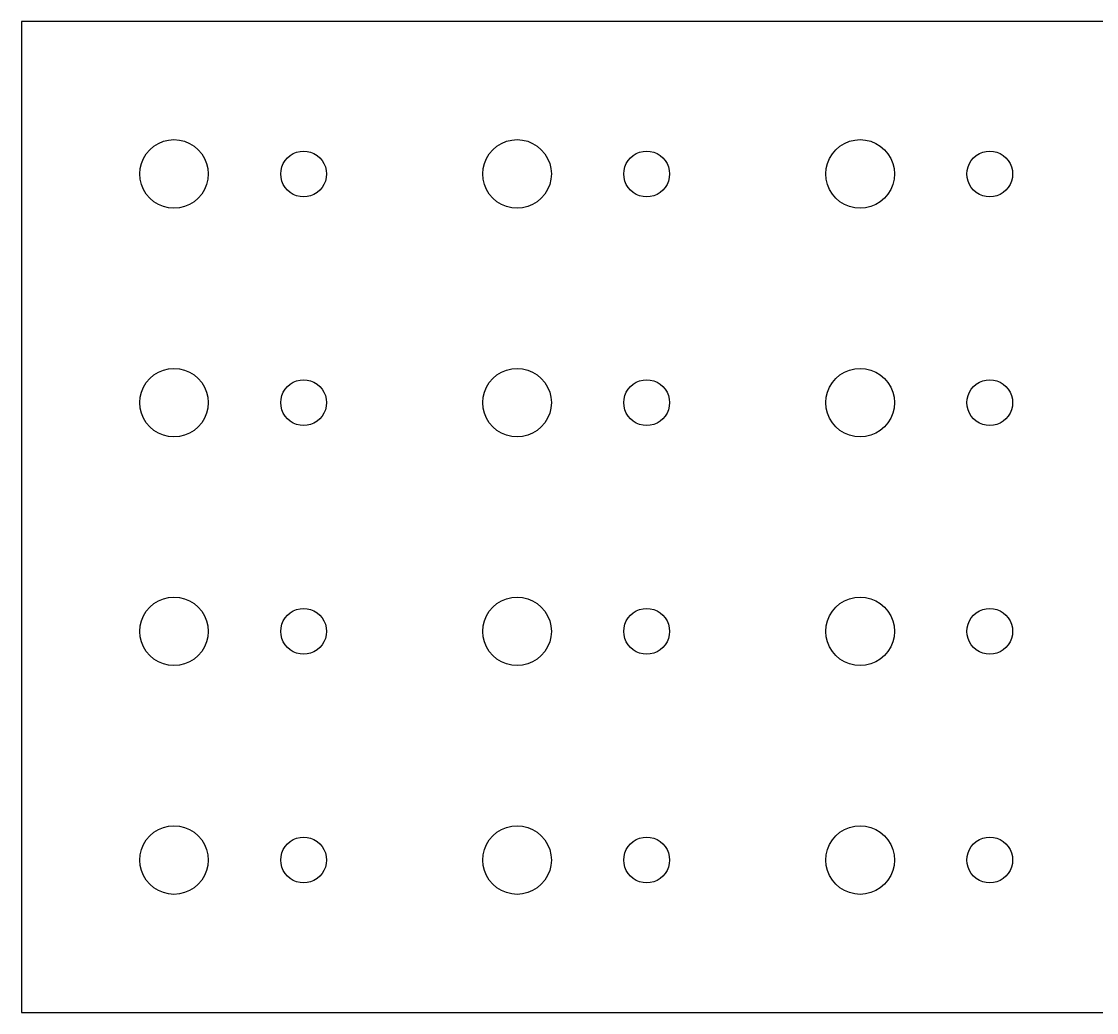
# Model space of a CAD drawing. Header units: metres. Extents: x 0 to 282, y 0 to 130.
# Drawn here: x 0 to 141, y 0 to 130 of the extents above; entities that cross this region are included whole.
import ezdxf

# ---------------------------------------------------------------- set-up
doc = ezdxf.new("R2010")
doc.units = ezdxf.units.M

msp = doc.modelspace()

# ---------------------------------------------------------------- linework, layer by layer
for p, q in [((282, 130), (0, 130)), ((0, 130), (0, 0)), ((17.957, 114.01), (18.6094, 114.28)), ((18.6094, 114.28), (19.296, 114.445)), ((19.296, 114.445), (20, 114.5)), ((20, 114.5), (20.7039, 114.445)), ((20.7039, 114.445), (21.3906, 114.28)), ((21.3906, 114.28), (22.043, 114.01)), ((62.957, 114.01), (63.6094, 114.28)), ((63.6094, 114.28), (64.296, 114.445)), ((64.296, 114.445), (65, 114.5)), ((65, 114.5), (65.7039, 114.445)), ((65.7039, 114.445), (66.3906, 114.28)), ((66.3906, 114.28), (67.043, 114.01)), ((107.957, 114.01), (108.609, 114.28)), ((108.609, 114.28), (109.296, 114.445)), ((109.296, 114.445), (110, 114.5)), ((110, 114.5), (110.704, 114.445)), ((110.704, 114.445), (111.391, 114.28)), ((111.391, 114.28), (112.043, 114.01)), ((16.3594, 112.645), (16.818, 113.182)), ((16.818, 113.182), (17.355, 113.641)), ((17.355, 113.641), (17.957, 114.01)), ((22.043, 114.01), (22.645, 113.641)), ((22.645, 113.641), (23.182, 113.182)), ((23.182, 113.182), (23.6406, 112.645)), ((35.638, 112.673), (36.0729, 112.853)), ((36.0729, 112.853), (36.5307, 112.963)), ((36.5307, 112.963), (37, 113)), ((37, 113), (37.4693, 112.963)), ((37.4693, 112.963), (37.927, 112.853)), ((37.927, 112.853), (38.362, 112.673)), ((61.3594, 112.645), (61.818, 113.182)), ((61.818, 113.182), (62.355, 113.641)), ((62.355, 113.641), (62.957, 114.01)), ((67.043, 114.01), (67.645, 113.641)), ((67.645, 113.641), (68.182, 113.182)), ((68.182, 113.182), (68.6406, 112.645)), ((80.638, 112.673), (81.0729, 112.853)), ((81.0729, 112.853), (81.5307, 112.963)), ((81.5307, 112.963), (82, 113)), ((82, 113), (82.4693, 112.963)), ((82.4693, 112.963), (82.927, 112.853)), ((82.927, 112.853), (83.362, 112.673)), ((106.359, 112.645), (106.818, 113.182)), ((106.818, 113.182), (107.355, 113.641)), ((107.355, 113.641), (107.957, 114.01)), ((112.043, 114.01), (112.645, 113.641)), ((112.645, 113.641), (113.182, 113.182)), ((113.182, 113.182), (113.641, 112.645)), ((125.638, 112.673), (126.073, 112.853)), ((126.073, 112.853), (126.531, 112.963)), ((126.531, 112.963), (127, 113)), ((127, 113), (127.469, 112.963)), ((127.469, 112.963), (127.927, 112.853)), ((127.927, 112.853), (128.362, 112.673)), ((15.5554, 110.704), (15.7202, 111.391)), ((15.7202, 111.391), (15.9905, 112.043)), ((15.9905, 112.043), (16.3594, 112.645)), ((23.6406, 112.645), (24.0095, 112.043)), ((24.0095, 112.043), (24.2797, 111.391)), ((24.2797, 111.391), (24.4446, 110.704)), ((34.327, 111.362), (34.5729, 111.763)), ((34.5729, 111.763), (34.8787, 112.121)), ((34.8787, 112.121), (35.2366, 112.427)), ((35.2366, 112.427), (35.638, 112.673)), ((38.362, 112.673), (38.7634, 112.427)), ((38.7634, 112.427), (39.1213, 112.121)), ((39.1213, 112.121), (39.427, 111.763)), ((39.427, 111.763), (39.673, 111.362)), ((60.5554, 110.704), (60.7202, 111.391)), ((60.7202, 111.391), (60.9905, 112.043)), ((60.9905, 112.043), (61.3594, 112.645)), ((68.6406, 112.645), (69.0095, 112.043)), ((69.0095, 112.043), (69.2797, 111.391)), ((69.2797, 111.391), (69.4446, 110.704)), ((79.327, 111.362), (79.5729, 111.763)), ((79.5729, 111.763), (79.8787, 112.121)), ((79.8787, 112.121), (80.2366, 112.427)), ((80.2366, 112.427), (80.638, 112.673)), ((83.362, 112.673), (83.7634, 112.427)), ((83.7634, 112.427), (84.1213, 112.121)), ((84.1213, 112.121), (84.427, 111.763)), ((84.427, 111.763), (84.673, 111.362)), ((105.555, 110.704), (105.72, 111.391)), ((105.72, 111.391), (105.99, 112.043)), ((105.99, 112.043), (106.359, 112.645)), ((113.641, 112.645), (114.01, 112.043)), ((114.01, 112.043), (114.28, 111.391)), ((114.28, 111.391), (114.445, 110.704)), ((124.327, 111.362), (124.573, 111.763)), ((124.573, 111.763), (124.879, 112.121)), ((124.879, 112.121), (125.237, 112.427)), ((125.237, 112.427), (125.638, 112.673)), ((128.362, 112.673), (128.763, 112.427)), ((128.763, 112.427), (129.121, 112.121)), ((129.121, 112.121), (129.427, 111.763)), ((129.427, 111.763), (129.673, 111.362)), ((15.5, 110), (15.5554, 110.704)), ((15.5554, 109.296), (15.5, 110)), ((24.4446, 110.704), (24.5, 110)), ((24.5, 110), (24.4446, 109.296)), ((34, 110), (34.0369, 110.469)), ((34.0369, 109.531), (34, 110)), ((34.0369, 110.469), (34.1468, 110.927)), ((34.1468, 110.927), (34.327, 111.362)), ((39.673, 111.362), (39.8532, 110.927)), ((39.8532, 110.927), (39.9631, 110.469)), ((39.9631, 110.469), (40, 110)), ((40, 110), (39.9631, 109.531)), ((60.5, 110), (60.5554, 110.704)), ((60.5554, 109.296), (60.5, 110)), ((69.4446, 110.704), (69.5, 110)), ((69.5, 110), (69.4446, 109.296)), ((79, 110), (79.0369, 110.469)), ((79.0369, 109.531), (79, 110)), ((79.0369, 110.469), (79.1468, 110.927)), ((79.1468, 110.927), (79.327, 111.362)), ((84.673, 111.362), (84.8532, 110.927)), ((84.8532, 110.927), (84.9631, 110.469)), ((84.9631, 110.469), (85, 110)), ((85, 110), (84.9631, 109.531)), ((105.5, 110), (105.555, 110.704)), ((105.555, 109.296), (105.5, 110)), ((114.445, 110.704), (114.5, 110)), ((114.5, 110), (114.445, 109.296)), ((124, 110), (124.037, 110.469)), ((124.037, 109.531), (124, 110)), ((124.037, 110.469), (124.147, 110.927)), ((124.147, 110.927), (124.327, 111.362)), ((129.673, 111.362), (129.853, 110.927)), ((129.853, 110.927), (129.963, 110.469)), ((129.963, 110.469), (130, 110)), ((130, 110), (129.963, 109.531)), ((15.7202, 108.609), (15.5554, 109.296)), ((15.9905, 107.957), (15.7202, 108.609)), ((24.2797, 108.609), (24.0095, 107.957)), ((24.4446, 109.296), (24.2797, 108.609)), ((34.1468, 109.073), (34.0369, 109.531)), ((34.327, 108.638), (34.1468, 109.073)), ((34.5729, 108.237), (34.327, 108.638)), ((39.673, 108.638), (39.427, 108.237)), ((39.8532, 109.073), (39.673, 108.638)), ((39.9631, 109.531), (39.8532, 109.073)), ((60.7202, 108.609), (60.5554, 109.296)), ((60.9905, 107.957), (60.7202, 108.609)), ((69.2797, 108.609), (69.0095, 107.957)), ((69.4446, 109.296), (69.2797, 108.609)), ((79.1468, 109.073), (79.0369, 109.531)), ((79.327, 108.638), (79.1468, 109.073)), ((79.5729, 108.237), (79.327, 108.638)), ((84.673, 108.638), (84.427, 108.237)), ((84.8532, 109.073), (84.673, 108.638)), ((84.9631, 109.531), (84.8532, 109.073)), ((105.72, 108.609), (105.555, 109.296)), ((105.99, 107.957), (105.72, 108.609)), ((114.28, 108.609), (114.01, 107.957)), ((114.445, 109.296), (114.28, 108.609)), ((124.147, 109.073), (124.037, 109.531)), ((124.327, 108.638), (124.147, 109.073)), ((124.573, 108.237), (124.327, 108.638)), ((129.673, 108.638), (129.427, 108.237)), ((129.853, 109.073), (129.673, 108.638)), ((129.963, 109.531), (129.853, 109.073)), ((16.3594, 107.355), (15.9905, 107.957)), ((16.818, 106.818), (16.3594, 107.355)), ((23.6406, 107.355), (23.182, 106.818)), ((24.0095, 107.957), (23.6406, 107.355)), ((34.8787, 107.879), (34.5729, 108.237)), ((35.2366, 107.573), (34.8787, 107.879)), ((35.638, 107.327), (35.2366, 107.573)), ((36.0729, 107.147), (35.638, 107.327)), ((38.362, 107.327), (37.927, 107.147)), ((38.7634, 107.573), (38.362, 107.327)), ((39.1213, 107.879), (38.7634, 107.573)), ((39.427, 108.237), (39.1213, 107.879)), ((61.3594, 107.355), (60.9905, 107.957)), ((61.818, 106.818), (61.3594, 107.355)), ((68.6406, 107.355), (68.182, 106.818)), ((69.0095, 107.957), (68.6406, 107.355)), ((79.8787, 107.879), (79.5729, 108.237)), ((80.2366, 107.573), (79.8787, 107.879)), ((80.638, 107.327), (80.2366, 107.573)), ((81.0729, 107.147), (80.638, 107.327)), ((83.362, 107.327), (82.927, 107.147)), ((83.7634, 107.573), (83.362, 107.327)), ((84.1213, 107.879), (83.7634, 107.573)), ((84.427, 108.237), (84.1213, 107.879)), ((106.359, 107.355), (105.99, 107.957)), ((106.818, 106.818), (106.359, 107.355)), ((113.641, 107.355), (113.182, 106.818)), ((114.01, 107.957), (113.641, 107.355)), ((124.879, 107.879), (124.573, 108.237)), ((125.237, 107.573), (124.879, 107.879)), ((125.638, 107.327), (125.237, 107.573)), ((126.073, 107.147), (125.638, 107.327)), ((128.362, 107.327), (127.927, 107.147)), ((128.763, 107.573), (128.362, 107.327)), ((129.121, 107.879), (128.763, 107.573)), ((129.427, 108.237), (129.121, 107.879)), ((17.355, 106.359), (16.818, 106.818)), ((17.957, 105.99), (17.355, 106.359)), ((18.6094, 105.72), (17.957, 105.99)), ((22.043, 105.99), (21.3906, 105.72)), ((22.645, 106.359), (22.043, 105.99)), ((23.182, 106.818), (22.645, 106.359)), ((36.5307, 107.037), (36.0729, 107.147)), ((37, 107), (36.5307, 107.037)), ((37.4693, 107.037), (37, 107)), ((37.927, 107.147), (37.4693, 107.037)), ((62.355, 106.359), (61.818, 106.818)), ((62.957, 105.99), (62.355, 106.359)), ((63.6094, 105.72), (62.957, 105.99)), ((67.043, 105.99), (66.3906, 105.72)), ((67.645, 106.359), (67.043, 105.99)), ((68.182, 106.818), (67.645, 106.359)), ((81.5307, 107.037), (81.0729, 107.147)), ((82, 107), (81.5307, 107.037)), ((82.4693, 107.037), (82, 107)), ((82.927, 107.147), (82.4693, 107.037)), ((107.355, 106.359), (106.818, 106.818)), ((107.957, 105.99), (107.355, 106.359)), ((108.609, 105.72), (107.957, 105.99)), ((112.043, 105.99), (111.391, 105.72)), ((112.645, 106.359), (112.043, 105.99)), ((113.182, 106.818), (112.645, 106.359)), ((126.531, 107.037), (126.073, 107.147)), ((127, 107), (126.531, 107.037)), ((127.469, 107.037), (127, 107)), ((127.927, 107.147), (127.469, 107.037)), ((19.296, 105.555), (18.6094, 105.72)), ((20, 105.5), (19.296, 105.555)), ((20.7039, 105.555), (20, 105.5)), ((21.3906, 105.72), (20.7039, 105.555)), ((64.296, 105.555), (63.6094, 105.72)), ((65, 105.5), (64.296, 105.555)), ((65.7039, 105.555), (65, 105.5)), ((66.3906, 105.72), (65.7039, 105.555)), ((109.296, 105.555), (108.609, 105.72)), ((110, 105.5), (109.296, 105.555)), ((110.704, 105.555), (110, 105.5)), ((111.391, 105.72), (110.704, 105.555)), ((16.818, 83.182), (17.355, 83.6406)), ((17.355, 83.6406), (17.957, 84.0095)), ((17.957, 84.0095), (18.6094, 84.2797)), ((18.6094, 84.2797), (19.296, 84.4446)), ((19.296, 84.4446), (20, 84.5)), ((20, 84.5), (20.7039, 84.4446)), ((20.7039, 84.4446), (21.3906, 84.2797)), ((21.3906, 84.2797), (22.043, 84.0095)), ((22.043, 84.0095), (22.645, 83.6406)), ((22.645, 83.6406), (23.182, 83.182)), ((61.818, 83.182), (62.355, 83.6406)), ((62.355, 83.6406), (62.957, 84.0095)), ((62.957, 84.0095), (63.6094, 84.2797)), ((63.6094, 84.2797), (64.296, 84.4446)), ((64.296, 84.4446), (65, 84.5)), ((65, 84.5), (65.7039, 84.4446)), ((65.7039, 84.4446), (66.3906, 84.2797)), ((66.3906, 84.2797), (67.043, 84.0095)), ((67.043, 84.0095), (67.645, 83.6406)), ((67.645, 83.6406), (68.182, 83.182)), ((106.818, 83.182), (107.355, 83.6406)), ((107.355, 83.6406), (107.957, 84.0095)), ((107.957, 84.0095), (108.609, 84.2797)), ((108.609, 84.2797), (109.296, 84.4446)), ((109.296, 84.4446), (110, 84.5)), ((110, 84.5), (110.704, 84.4446)), ((110.704, 84.4446), (111.391, 84.2797)), ((111.391, 84.2797), (112.043, 84.0095)), ((112.043, 84.0095), (112.645, 83.6406)), ((112.645, 83.6406), (113.182, 83.182)), ((15.7202, 81.3906), (15.9905, 82.043)), ((15.9905, 82.043), (16.3594, 82.645)), ((16.3594, 82.645), (16.818, 83.182)), ((23.182, 83.182), (23.6406, 82.645)), ((23.6406, 82.645), (24.0095, 82.043)), ((24.0095, 82.043), (24.2797, 81.3906)), ((34.5729, 81.7634), (34.8787, 82.1213)), ((34.8787, 82.1213), (35.2366, 82.427)), ((35.2366, 82.427), (35.638, 82.673)), ((35.638, 82.673), (36.0729, 82.8532)), ((36.0729, 82.8532), (36.5307, 82.9631)), ((36.5307, 82.9631), (37, 83)), ((37, 83), (37.4693, 82.9631)), ((37.4693, 82.9631), (37.927, 82.8532)), ((37.927, 82.8532), (38.362, 82.673)), ((38.362, 82.673), (38.7634, 82.427)), ((38.7634, 82.427), (39.1213, 82.1213)), ((39.1213, 82.1213), (39.427, 81.7634)), ((60.7202, 81.3906), (60.9905, 82.043)), ((60.9905, 82.043), (61.3594, 82.645)), ((61.3594, 82.645), (61.818, 83.182)), ((68.182, 83.182), (68.6406, 82.645)), ((68.6406, 82.645), (69.0095, 82.043)), ((69.0095, 82.043), (69.2797, 81.3906)), ((79.5729, 81.7634), (79.8787, 82.1213)), ((79.8787, 82.1213), (80.2366, 82.427)), ((80.2366, 82.427), (80.638, 82.673)), ((80.638, 82.673), (81.0729, 82.8532)), ((81.0729, 82.8532), (81.5307, 82.9631)), ((81.5307, 82.9631), (82, 83)), ((82, 83), (82.4693, 82.9631)), ((82.4693, 82.9631), (82.927, 82.8532)), ((82.927, 82.8532), (83.362, 82.673)), ((83.362, 82.673), (83.7634, 82.427)), ((83.7634, 82.427), (84.1213, 82.1213)), ((84.1213, 82.1213), (84.427, 81.7634)), ((105.72, 81.3906), (105.99, 82.043)), ((105.99, 82.043), (106.359, 82.645)), ((106.359, 82.645), (106.818, 83.182)), ((113.182, 83.182), (113.641, 82.645)), ((113.641, 82.645), (114.01, 82.043)), ((114.01, 82.043), (114.28, 81.3906)), ((124.573, 81.7634), (124.879, 82.1213)), ((124.879, 82.1213), (125.237, 82.427)), ((125.237, 82.427), (125.638, 82.673)), ((125.638, 82.673), (126.073, 82.8532)), ((126.073, 82.8532), (126.531, 82.9631)), ((126.531, 82.9631), (127, 83)), ((127, 83), (127.469, 82.9631)), ((127.469, 82.9631), (127.927, 82.8532)), ((127.927, 82.8532), (128.362, 82.673)), ((128.362, 82.673), (128.763, 82.427)), ((128.763, 82.427), (129.121, 82.1213)), ((129.121, 82.1213), (129.427, 81.7634)), ((15.5, 80), (15.5554, 80.7039)), ((15.5554, 80.7039), (15.7202, 81.3906)), ((24.2797, 81.3906), (24.4446, 80.7039)), ((24.4446, 80.7039), (24.5, 80)), ((34, 80), (34.0369, 80.4693)), ((34.0369, 80.4693), (34.1468, 80.927)), ((34.1468, 80.927), (34.327, 81.362)), ((34.327, 81.362), (34.5729, 81.7634)), ((39.427, 81.7634), (39.673, 81.362)), ((39.673, 81.362), (39.8532, 80.927)), ((39.8532, 80.927), (39.9631, 80.4693)), ((39.9631, 80.4693), (40, 80)), ((60.5, 80), (60.5554, 80.7039)), ((60.5554, 80.7039), (60.7202, 81.3906)), ((69.2797, 81.3906), (69.4446, 80.7039)), ((69.4446, 80.7039), (69.5, 80)), ((79, 80), (79.0369, 80.4693)), ((79.0369, 80.4693), (79.1468, 80.927)), ((79.1468, 80.927), (79.327, 81.362)), ((79.327, 81.362), (79.5729, 81.7634)), ((84.427, 81.7634), (84.673, 81.362)), ((84.673, 81.362), (84.8532, 80.927)), ((84.8532, 80.927), (84.9631, 80.4693)), ((84.9631, 80.4693), (85, 80)), ((105.5, 80), (105.555, 80.7039)), ((105.555, 80.7039), (105.72, 81.3906)), ((114.28, 81.3906), (114.445, 80.7039)), ((114.445, 80.7039), (114.5, 80)), ((124, 80), (124.037, 80.4693)), ((124.037, 80.4693), (124.147, 80.927)), ((124.147, 80.927), (124.327, 81.362)), ((124.327, 81.362), (124.573, 81.7634)), ((129.427, 81.7634), (129.673, 81.362)), ((129.673, 81.362), (129.853, 80.927)), ((129.853, 80.927), (129.963, 80.4693)), ((129.963, 80.4693), (130, 80)), ((15.5554, 79.296), (15.5, 80)), ((15.7202, 78.6094), (15.5554, 79.296)), ((24.4446, 79.296), (24.2797, 78.6094)), ((24.5, 80), (24.4446, 79.296)), ((34.0369, 79.5307), (34, 80)), ((34.1468, 79.0729), (34.0369, 79.5307)), ((34.327, 78.638), (34.1468, 79.0729)), ((39.8532, 79.0729), (39.673, 78.638)), ((39.9631, 79.5307), (39.8532, 79.0729)), ((40, 80), (39.9631, 79.5307)), ((60.5554, 79.296), (60.5, 80)), ((60.7202, 78.6094), (60.5554, 79.296)), ((69.4446, 79.296), (69.2797, 78.6094)), ((69.5, 80), (69.4446, 79.296)), ((79.0369, 79.5307), (79, 80)), ((79.1468, 79.0729), (79.0369, 79.5307)), ((79.327, 78.638), (79.1468, 79.0729)), ((84.8532, 79.0729), (84.673, 78.638)), ((84.9631, 79.5307), (84.8532, 79.0729)), ((85, 80), (84.9631, 79.5307)), ((105.555, 79.296), (105.5, 80)), ((105.72, 78.6094), (105.555, 79.296)), ((114.445, 79.296), (114.28, 78.6094)), ((114.5, 80), (114.445, 79.296)), ((124.037, 79.5307), (124, 80)), ((124.147, 79.0729), (124.037, 79.5307)), ((124.327, 78.638), (124.147, 79.0729)), ((129.853, 79.0729), (129.673, 78.638)), ((129.963, 79.5307), (129.853, 79.0729)), ((130, 80), (129.963, 79.5307)), ((15.9905, 77.957), (15.7202, 78.6094)), ((16.3594, 77.355), (15.9905, 77.957)), ((24.0095, 77.957), (23.6406, 77.355)), ((24.2797, 78.6094), (24.0095, 77.957)), ((34.5729, 78.2366), (34.327, 78.638)), ((34.8787, 77.8787), (34.5729, 78.2366)), ((35.2366, 77.5729), (34.8787, 77.8787)), ((35.638, 77.327), (35.2366, 77.5729)), ((38.7634, 77.5729), (38.362, 77.327)), ((39.1213, 77.8787), (38.7634, 77.5729)), ((39.427, 78.2366), (39.1213, 77.8787)), ((39.673, 78.638), (39.427, 78.2366)), ((60.9905, 77.957), (60.7202, 78.6094)), ((61.3594, 77.355), (60.9905, 77.957)), ((69.0095, 77.957), (68.6406, 77.355)), ((69.2797, 78.6094), (69.0095, 77.957)), ((79.5729, 78.2366), (79.327, 78.638)), ((79.8787, 77.8787), (79.5729, 78.2366)), ((80.2366, 77.5729), (79.8787, 77.8787)), ((80.638, 77.327), (80.2366, 77.5729)), ((83.7634, 77.5729), (83.362, 77.327)), ((84.1213, 77.8787), (83.7634, 77.5729)), ((84.427, 78.2366), (84.1213, 77.8787)), ((84.673, 78.638), (84.427, 78.2366)), ((105.99, 77.957), (105.72, 78.6094)), ((106.359, 77.355), (105.99, 77.957)), ((114.01, 77.957), (113.641, 77.355)), ((114.28, 78.6094), (114.01, 77.957)), ((124.573, 78.2366), (124.327, 78.638)), ((124.879, 77.8787), (124.573, 78.2366)), ((125.237, 77.5729), (124.879, 77.8787)), ((125.638, 77.327), (125.237, 77.5729)), ((128.763, 77.5729), (128.362, 77.327)), ((129.121, 77.8787), (128.763, 77.5729)), ((129.427, 78.2366), (129.121, 77.8787)), ((129.673, 78.638), (129.427, 78.2366)), ((16.818, 76.818), (16.3594, 77.355)), ((17.355, 76.3594), (16.818, 76.818)), ((17.957, 75.9905), (17.355, 76.3594)), ((22.645, 76.3594), (22.043, 75.9905)), ((23.182, 76.818), (22.645, 76.3594)), ((23.6406, 77.355), (23.182, 76.818)), ((36.0729, 77.1468), (35.638, 77.327)), ((36.5307, 77.0369), (36.0729, 77.1468)), ((37, 77), (36.5307, 77.0369)), ((37.4693, 77.0369), (37, 77)), ((37.927, 77.1468), (37.4693, 77.0369)), ((38.362, 77.327), (37.927, 77.1468)), ((61.818, 76.818), (61.3594, 77.355)), ((62.355, 76.3594), (61.818, 76.818)), ((62.957, 75.9905), (62.355, 76.3594)), ((67.645, 76.3594), (67.043, 75.9905)), ((68.182, 76.818), (67.645, 76.3594)), ((68.6406, 77.355), (68.182, 76.818)), ((81.0729, 77.1468), (80.638, 77.327)), ((81.5307, 77.0369), (81.0729, 77.1468)), ((82, 77), (81.5307, 77.0369)), ((82.4693, 77.0369), (82, 77)), ((82.927, 77.1468), (82.4693, 77.0369)), ((83.362, 77.327), (82.927, 77.1468)), ((106.818, 76.818), (106.359, 77.355)), ((107.355, 76.3594), (106.818, 76.818)), ((107.957, 75.9905), (107.355, 76.3594)), ((112.645, 76.3594), (112.043, 75.9905)), ((113.182, 76.818), (112.645, 76.3594)), ((113.641, 77.355), (113.182, 76.818)), ((126.073, 77.1468), (125.638, 77.327)), ((126.531, 77.0369), (126.073, 77.1468)), ((127, 77), (126.531, 77.0369)), ((127.469, 77.0369), (127, 77)), ((127.927, 77.1468), (127.469, 77.0369)), ((128.362, 77.327), (127.927, 77.1468)), ((18.6094, 75.7202), (17.957, 75.9905)), ((19.296, 75.5554), (18.6094, 75.7202)), ((20, 75.5), (19.296, 75.5554)), ((20.7039, 75.5554), (20, 75.5)), ((21.3906, 75.7202), (20.7039, 75.5554)), ((22.043, 75.9905), (21.3906, 75.7202)), ((63.6094, 75.7202), (62.957, 75.9905)), ((64.296, 75.5554), (63.6094, 75.7202)), ((65, 75.5), (64.296, 75.5554)), ((65.7039, 75.5554), (65, 75.5)), ((66.3906, 75.7202), (65.7039, 75.5554)), ((67.043, 75.9905), (66.3906, 75.7202)), ((108.609, 75.7202), (107.957, 75.9905)), ((109.296, 75.5554), (108.609, 75.7202)), ((110, 75.5), (109.296, 75.5554)), ((110.704, 75.5554), (110, 75.5)), ((111.391, 75.7202), (110.704, 75.5554)), ((112.043, 75.9905), (111.391, 75.7202)), ((16.818, 53.182), (17.355, 53.6406)), ((17.355, 53.6406), (17.957, 54.0095)), ((17.957, 54.0095), (18.6094, 54.2797)), ((18.6094, 54.2797), (19.296, 54.4446)), ((19.296, 54.4446), (20, 54.5)), ((20, 54.5), (20.7039, 54.4446)), ((20.7039, 54.4446), (21.3906, 54.2797)), ((21.3906, 54.2797), (22.043, 54.0095)), ((22.043, 54.0095), (22.645, 53.6406)), ((22.645, 53.6406), (23.182, 53.182)), ((61.818, 53.182), (62.355, 53.6406)), ((62.355, 53.6406), (62.957, 54.0095)), ((62.957, 54.0095), (63.6094, 54.2797)), ((63.6094, 54.2797), (64.296, 54.4446)), ((64.296, 54.4446), (65, 54.5)), ((65, 54.5), (65.7039, 54.4446)), ((65.7039, 54.4446), (66.3906, 54.2797)), ((66.3906, 54.2797), (67.043, 54.0095)), ((67.043, 54.0095), (67.645, 53.6406)), ((67.645, 53.6406), (68.182, 53.182)), ((106.818, 53.182), (107.355, 53.6406)), ((107.355, 53.6406), (107.957, 54.0095)), ((107.957, 54.0095), (108.609, 54.2797)), ((108.609, 54.2797), (109.296, 54.4446)), ((109.296, 54.4446), (110, 54.5)), ((110, 54.5), (110.704, 54.4446)), ((110.704, 54.4446), (111.391, 54.2797)), ((111.391, 54.2797), (112.043, 54.0095)), ((112.043, 54.0095), (112.645, 53.6406)), ((112.645, 53.6406), (113.182, 53.182)), ((15.9905, 52.043), (16.3594, 52.645)), ((16.3594, 52.645), (16.818, 53.182)), ((23.182, 53.182), (23.6406, 52.645)), ((23.6406, 52.645), (24.0095, 52.043)), ((34.8787, 52.1213), (35.2366, 52.427)), ((35.2366, 52.427), (35.638, 52.673)), ((35.638, 52.673), (36.0729, 52.8532)), ((36.0729, 52.8532), (36.5307, 52.9631)), ((36.5307, 52.9631), (37, 53)), ((37, 53), (37.4693, 52.9631)), ((37.4693, 52.9631), (37.927, 52.8532)), ((37.927, 52.8532), (38.362, 52.673)), ((38.362, 52.673), (38.7634, 52.427)), ((38.7634, 52.427), (39.1213, 52.1213)), ((60.9905, 52.043), (61.3594, 52.645)), ((61.3594, 52.645), (61.818, 53.182)), ((68.182, 53.182), (68.6406, 52.645)), ((68.6406, 52.645), (69.0095, 52.043)), ((79.8787, 52.1213), (80.2366, 52.427)), ((80.2366, 52.427), (80.638, 52.673)), ((80.638, 52.673), (81.0729, 52.8532)), ((81.0729, 52.8532), (81.5307, 52.9631)), ((81.5307, 52.9631), (82, 53)), ((82, 53), (82.4693, 52.9631)), ((82.4693, 52.9631), (82.927, 52.8532)), ((82.927, 52.8532), (83.362, 52.673)), ((83.362, 52.673), (83.7634, 52.427)), ((83.7634, 52.427), (84.1213, 52.1213)), ((105.99, 52.043), (106.359, 52.645)), ((106.359, 52.645), (106.818, 53.182)), ((113.182, 53.182), (113.641, 52.645)), ((113.641, 52.645), (114.01, 52.043)), ((124.879, 52.1213), (125.237, 52.427)), ((125.237, 52.427), (125.638, 52.673)), ((125.638, 52.673), (126.073, 52.8532)), ((126.073, 52.8532), (126.531, 52.9631)), ((126.531, 52.9631), (127, 53)), ((127, 53), (127.469, 52.9631)), ((127.469, 52.9631), (127.927, 52.8532)), ((127.927, 52.8532), (128.362, 52.673)), ((128.362, 52.673), (128.763, 52.427)), ((128.763, 52.427), (129.121, 52.1213)), ((15.5554, 50.7039), (15.7202, 51.3906)), ((15.7202, 51.3906), (15.9905, 52.043)), ((24.0095, 52.043), (24.2797, 51.3906)), ((24.2797, 51.3906), (24.4446, 50.7039)), ((34.0369, 50.4693), (34.1468, 50.927)), ((34.1468, 50.927), (34.327, 51.362)), ((34.327, 51.362), (34.5729, 51.7634)), ((34.5729, 51.7634), (34.8787, 52.1213)), ((39.1213, 52.1213), (39.427, 51.7634)), ((39.427, 51.7634), (39.673, 51.362)), ((39.673, 51.362), (39.8532, 50.927)), ((39.8532, 50.927), (39.9631, 50.4693)), ((60.5554, 50.7039), (60.7202, 51.3906)), ((60.7202, 51.3906), (60.9905, 52.043)), ((69.0095, 52.043), (69.2797, 51.3906)), ((69.2797, 51.3906), (69.4446, 50.7039)), ((79.0369, 50.4693), (79.1468, 50.927)), ((79.1468, 50.927), (79.327, 51.362)), ((79.327, 51.362), (79.5729, 51.7634)), ((79.5729, 51.7634), (79.8787, 52.1213)), ((84.1213, 52.1213), (84.427, 51.7634)), ((84.427, 51.7634), (84.673, 51.362)), ((84.673, 51.362), (84.8532, 50.927)), ((84.8532, 50.927), (84.9631, 50.4693)), ((105.555, 50.7039), (105.72, 51.3906)), ((105.72, 51.3906), (105.99, 52.043)), ((114.01, 52.043), (114.28, 51.3906)), ((114.28, 51.3906), (114.445, 50.7039)), ((124.037, 50.4693), (124.147, 50.927)), ((124.147, 50.927), (124.327, 51.362)), ((124.327, 51.362), (124.573, 51.7634)), ((124.573, 51.7634), (124.879, 52.1213)), ((129.121, 52.1213), (129.427, 51.7634)), ((129.427, 51.7634), (129.673, 51.362)), ((129.673, 51.362), (129.853, 50.927)), ((129.853, 50.927), (129.963, 50.4693)), ((15.5, 50), (15.5554, 50.7039)), ((15.5554, 49.296), (15.5, 50)), ((24.4446, 50.7039), (24.5, 50)), ((24.5, 50), (24.4446, 49.296)), ((34, 50), (34.0369, 50.4693)), ((34.0369, 49.5307), (34, 50)), ((34.1468, 49.0729), (34.0369, 49.5307)), ((39.9631, 49.5307), (39.8532, 49.0729)), ((39.9631, 50.4693), (40, 50)), ((40, 50), (39.9631, 49.5307)), ((60.5, 50), (60.5554, 50.7039)), ((60.5554, 49.296), (60.5, 50)), ((69.4446, 50.7039), (69.5, 50)), ((69.5, 50), (69.4446, 49.296)), ((79, 50), (79.0369, 50.4693)), ((79.0369, 49.5307), (79, 50)), ((79.1468, 49.0729), (79.0369, 49.5307)), ((84.9631, 49.5307), (84.8532, 49.0729)), ((84.9631, 50.4693), (85, 50)), ((85, 50), (84.9631, 49.5307)), ((105.5, 50), (105.555, 50.7039)), ((105.555, 49.296), (105.5, 50)), ((114.445, 50.7039), (114.5, 50)), ((114.5, 50), (114.445, 49.296)), ((124, 50), (124.037, 50.4693)), ((124.037, 49.5307), (124, 50)), ((124.147, 49.0729), (124.037, 49.5307)), ((129.963, 49.5307), (129.853, 49.0729)), ((129.963, 50.4693), (130, 50)), ((130, 50), (129.963, 49.5307)), ((15.7202, 48.6094), (15.5554, 49.296)), ((15.9905, 47.957), (15.7202, 48.6094)), ((16.3594, 47.355), (15.9905, 47.957)), ((24.0095, 47.957), (23.6406, 47.355)), ((24.2797, 48.6094), (24.0095, 47.957)), ((24.4446, 49.296), (24.2797, 48.6094)), ((34.327, 48.638), (34.1468, 49.0729)), ((34.5729, 48.2366), (34.327, 48.638)), ((34.8787, 47.8787), (34.5729, 48.2366)), ((39.427, 48.2366), (39.1213, 47.8787)), ((39.673, 48.638), (39.427, 48.2366)), ((39.8532, 49.0729), (39.673, 48.638)), ((60.7202, 48.6094), (60.5554, 49.296)), ((60.9905, 47.957), (60.7202, 48.6094)), ((61.3594, 47.355), (60.9905, 47.957)), ((69.0095, 47.957), (68.6406, 47.355)), ((69.2797, 48.6094), (69.0095, 47.957)), ((69.4446, 49.296), (69.2797, 48.6094)), ((79.327, 48.638), (79.1468, 49.0729)), ((79.5729, 48.2366), (79.327, 48.638)), ((79.8787, 47.8787), (79.5729, 48.2366)), ((84.427, 48.2366), (84.1213, 47.8787)), ((84.673, 48.638), (84.427, 48.2366)), ((84.8532, 49.0729), (84.673, 48.638)), ((105.72, 48.6094), (105.555, 49.296)), ((105.99, 47.957), (105.72, 48.6094)), ((106.359, 47.355), (105.99, 47.957)), ((114.01, 47.957), (113.641, 47.355)), ((114.28, 48.6094), (114.01, 47.957)), ((114.445, 49.296), (114.28, 48.6094)), ((124.327, 48.638), (124.147, 49.0729)), ((124.573, 48.2366), (124.327, 48.638)), ((124.879, 47.8787), (124.573, 48.2366)), ((129.427, 48.2366), (129.121, 47.8787)), ((129.673, 48.638), (129.427, 48.2366)), ((129.853, 49.0729), (129.673, 48.638)), ((16.818, 46.818), (16.3594, 47.355)), ((17.355, 46.3594), (16.818, 46.818)), ((23.182, 46.818), (22.645, 46.3594)), ((23.6406, 47.355), (23.182, 46.818)), ((35.2366, 47.5729), (34.8787, 47.8787)), ((35.638, 47.327), (35.2366, 47.5729)), ((36.0729, 47.1468), (35.638, 47.327)), ((36.5307, 47.0369), (36.0729, 47.1468)), ((37, 47), (36.5307, 47.0369)), ((37.4693, 47.0369), (37, 47)), ((37.927, 47.1468), (37.4693, 47.0369)), ((38.362, 47.327), (37.927, 47.1468)), ((38.7634, 47.5729), (38.362, 47.327)), ((39.1213, 47.8787), (38.7634, 47.5729)), ((61.818, 46.818), (61.3594, 47.355)), ((62.355, 46.3594), (61.818, 46.818)), ((68.182, 46.818), (67.645, 46.3594)), ((68.6406, 47.355), (68.182, 46.818)), ((80.2366, 47.5729), (79.8787, 47.8787)), ((80.638, 47.327), (80.2366, 47.5729)), ((81.0729, 47.1468), (80.638, 47.327)), ((81.5307, 47.0369), (81.0729, 47.1468)), ((82, 47), (81.5307, 47.0369)), ((82.4693, 47.0369), (82, 47)), ((82.927, 47.1468), (82.4693, 47.0369)), ((83.362, 47.327), (82.927, 47.1468)), ((83.7634, 47.5729), (83.362, 47.327)), ((84.1213, 47.8787), (83.7634, 47.5729)), ((106.818, 46.818), (106.359, 47.355)), ((107.355, 46.3594), (106.818, 46.818)), ((113.182, 46.818), (112.645, 46.3594)), ((113.641, 47.355), (113.182, 46.818)), ((125.237, 47.5729), (124.879, 47.8787)), ((125.638, 47.327), (125.237, 47.5729)), ((126.073, 47.1468), (125.638, 47.327)), ((126.531, 47.0369), (126.073, 47.1468)), ((127, 47), (126.531, 47.0369)), ((127.469, 47.0369), (127, 47)), ((127.927, 47.1468), (127.469, 47.0369)), ((128.362, 47.327), (127.927, 47.1468)), ((128.763, 47.5729), (128.362, 47.327)), ((129.121, 47.8787), (128.763, 47.5729)), ((17.957, 45.9905), (17.355, 46.3594)), ((18.6094, 45.7202), (17.957, 45.9905)), ((19.296, 45.5554), (18.6094, 45.7202)), ((20, 45.5), (19.296, 45.5554)), ((20.7039, 45.5554), (20, 45.5)), ((21.3906, 45.7202), (20.7039, 45.5554)), ((22.043, 45.9905), (21.3906, 45.7202)), ((22.645, 46.3594), (22.043, 45.9905)), ((62.957, 45.9905), (62.355, 46.3594)), ((63.6094, 45.7202), (62.957, 45.9905)), ((64.296, 45.5554), (63.6094, 45.7202)), ((65, 45.5), (64.296, 45.5554)), ((65.7039, 45.5554), (65, 45.5)), ((66.3906, 45.7202), (65.7039, 45.5554)), ((67.043, 45.9905), (66.3906, 45.7202)), ((67.645, 46.3594), (67.043, 45.9905)), ((107.957, 45.9905), (107.355, 46.3594)), ((108.609, 45.7202), (107.957, 45.9905)), ((109.296, 45.5554), (108.609, 45.7202)), ((110, 45.5), (109.296, 45.5554)), ((110.704, 45.5554), (110, 45.5)), ((111.391, 45.7202), (110.704, 45.5554)), ((112.043, 45.9905), (111.391, 45.7202)), ((112.645, 46.3594), (112.043, 45.9905)), ((17.355, 23.6406), (17.957, 24.0095)), ((17.957, 24.0095), (18.6094, 24.2797)), ((18.6094, 24.2797), (19.296, 24.4446)), ((19.296, 24.4446), (20, 24.5)), ((20, 24.5), (20.7039, 24.4446)), ((20.7039, 24.4446), (21.3906, 24.2797)), ((21.3906, 24.2797), (22.043, 24.0095)), ((22.043, 24.0095), (22.645, 23.6406)), ((62.355, 23.6406), (62.957, 24.0095)), ((62.957, 24.0095), (63.6094, 24.2797)), ((63.6094, 24.2797), (64.296, 24.4446)), ((64.296, 24.4446), (65, 24.5)), ((65, 24.5), (65.7039, 24.4446)), ((65.7039, 24.4446), (66.3906, 24.2797)), ((66.3906, 24.2797), (67.043, 24.0095)), ((67.043, 24.0095), (67.645, 23.6406)), ((107.355, 23.6406), (107.957, 24.0095)), ((107.957, 24.0095), (108.609, 24.2797)), ((108.609, 24.2797), (109.296, 24.4446)), ((109.296, 24.4446), (110, 24.5)), ((110, 24.5), (110.704, 24.4446)), ((110.704, 24.4446), (111.391, 24.2797)), ((111.391, 24.2797), (112.043, 24.0095)), ((112.043, 24.0095), (112.645, 23.6406)), ((15.9905, 22.043), (16.3594, 22.645)), ((16.3594, 22.645), (16.818, 23.182)), ((16.818, 23.182), (17.355, 23.6406)), ((22.645, 23.6406), (23.182, 23.182)), ((23.182, 23.182), (23.6406, 22.645)), ((23.6406, 22.645), (24.0095, 22.043)), ((35.2366, 22.427), (35.638, 22.673)), ((35.638, 22.673), (36.0729, 22.8532)), ((36.0729, 22.8532), (36.5307, 22.9631)), ((36.5307, 22.9631), (37, 23)), ((37, 23), (37.4693, 22.9631)), ((37.4693, 22.9631), (37.927, 22.8532)), ((37.927, 22.8532), (38.362, 22.673)), ((38.362, 22.673), (38.7634, 22.427)), ((60.9905, 22.043), (61.3594, 22.645)), ((61.3594, 22.645), (61.818, 23.182)), ((61.818, 23.182), (62.355, 23.6406)), ((67.645, 23.6406), (68.182, 23.182)), ((68.182, 23.182), (68.6406, 22.645)), ((68.6406, 22.645), (69.0095, 22.043)), ((80.2366, 22.427), (80.638, 22.673)), ((80.638, 22.673), (81.0729, 22.8532)), ((81.0729, 22.8532), (81.5307, 22.9631)), ((81.5307, 22.9631), (82, 23)), ((82, 23), (82.4693, 22.9631)), ((82.4693, 22.9631), (82.927, 22.8532)), ((82.927, 22.8532), (83.362, 22.673)), ((83.362, 22.673), (83.7634, 22.427)), ((105.99, 22.043), (106.359, 22.645)), ((106.359, 22.645), (106.818, 23.182)), ((106.818, 23.182), (107.355, 23.6406)), ((112.645, 23.6406), (113.182, 23.182)), ((113.182, 23.182), (113.641, 22.645)), ((113.641, 22.645), (114.01, 22.043)), ((125.237, 22.427), (125.638, 22.673)), ((125.638, 22.673), (126.073, 22.8532)), ((126.073, 22.8532), (126.531, 22.9631)), ((126.531, 22.9631), (127, 23)), ((127, 23), (127.469, 22.9631)), ((127.469, 22.9631), (127.927, 22.8532)), ((127.927, 22.8532), (128.362, 22.673)), ((128.362, 22.673), (128.763, 22.427)), ((15.5554, 20.7039), (15.7202, 21.3906)), ((15.7202, 21.3906), (15.9905, 22.043)), ((24.0095, 22.043), (24.2797, 21.3906)), ((24.2797, 21.3906), (24.4446, 20.7039)), ((34.1468, 20.927), (34.327, 21.362)), ((34.327, 21.362), (34.5729, 21.7634)), ((34.5729, 21.7634), (34.8787, 22.1213)), ((34.8787, 22.1213), (35.2366, 22.427)), ((38.7634, 22.427), (39.1213, 22.1213)), ((39.1213, 22.1213), (39.427, 21.7634)), ((39.427, 21.7634), (39.673, 21.362)), ((39.673, 21.362), (39.8532, 20.927)), ((60.5554, 20.7039), (60.7202, 21.3906)), ((60.7202, 21.3906), (60.9905, 22.043)), ((69.0095, 22.043), (69.2797, 21.3906)), ((69.2797, 21.3906), (69.4446, 20.7039)), ((79.1468, 20.927), (79.327, 21.362)), ((79.327, 21.362), (79.5729, 21.7634)), ((79.5729, 21.7634), (79.8787, 22.1213)), ((79.8787, 22.1213), (80.2366, 22.427)), ((83.7634, 22.427), (84.1213, 22.1213)), ((84.1213, 22.1213), (84.427, 21.7634)), ((84.427, 21.7634), (84.673, 21.362)), ((84.673, 21.362), (84.8532, 20.927)), ((105.555, 20.7039), (105.72, 21.3906)), ((105.72, 21.3906), (105.99, 22.043)), ((114.01, 22.043), (114.28, 21.3906)), ((114.28, 21.3906), (114.445, 20.7039)), ((124.147, 20.927), (124.327, 21.362)), ((124.327, 21.362), (124.573, 21.7634)), ((124.573, 21.7634), (124.879, 22.1213)), ((124.879, 22.1213), (125.237, 22.427)), ((128.763, 22.427), (129.121, 22.1213)), ((129.121, 22.1213), (129.427, 21.7634)), ((129.427, 21.7634), (129.673, 21.362)), ((129.673, 21.362), (129.853, 20.927)), ((15.5, 20), (15.5554, 20.7039)), ((15.5554, 19.296), (15.5, 20)), ((24.4446, 20.7039), (24.5, 20)), ((24.5, 20), (24.4446, 19.296)), ((34, 20), (34.0369, 20.4693)), ((34.0369, 19.5307), (34, 20)), ((34.0369, 20.4693), (34.1468, 20.927)), ((39.8532, 20.927), (39.9631, 20.4693)), ((39.9631, 20.4693), (40, 20)), ((40, 20), (39.9631, 19.5307)), ((60.5, 20), (60.5554, 20.7039)), ((60.5554, 19.296), (60.5, 20)), ((69.4446, 20.7039), (69.5, 20)), ((69.5, 20), (69.4446, 19.296)), ((79, 20), (79.0369, 20.4693)), ((79.0369, 19.5307), (79, 20)), ((79.0369, 20.4693), (79.1468, 20.927)), ((84.8532, 20.927), (84.9631, 20.4693)), ((84.9631, 20.4693), (85, 20)), ((85, 20), (84.9631, 19.5307)), ((105.5, 20), (105.555, 20.7039)), ((105.555, 19.296), (105.5, 20)), ((114.445, 20.7039), (114.5, 20)), ((114.5, 20), (114.445, 19.296)), ((124, 20), (124.037, 20.4693)), ((124.037, 19.5307), (124, 20)), ((124.037, 20.4693), (124.147, 20.927)), ((129.853, 20.927), (129.963, 20.4693)), ((129.963, 20.4693), (130, 20)), ((130, 20), (129.963, 19.5307)), ((15.7202, 18.6094), (15.5554, 19.296)), ((15.9905, 17.957), (15.7202, 18.6094)), ((24.2797, 18.6094), (24.0095, 17.957)), ((24.4446, 19.296), (24.2797, 18.6094)), ((34.1468, 19.0729), (34.0369, 19.5307)), ((34.327, 18.638), (34.1468, 19.0729)), ((34.5729, 18.2366), (34.327, 18.638)), ((39.673, 18.638), (39.427, 18.2366)), ((39.8532, 19.0729), (39.673, 18.638)), ((39.9631, 19.5307), (39.8532, 19.0729)), ((60.7202, 18.6094), (60.5554, 19.296)), ((60.9905, 17.957), (60.7202, 18.6094)), ((69.2797, 18.6094), (69.0095, 17.957)), ((69.4446, 19.296), (69.2797, 18.6094)), ((79.1468, 19.0729), (79.0369, 19.5307)), ((79.327, 18.638), (79.1468, 19.0729)), ((79.5729, 18.2366), (79.327, 18.638)), ((84.673, 18.638), (84.427, 18.2366)), ((84.8532, 19.0729), (84.673, 18.638)), ((84.9631, 19.5307), (84.8532, 19.0729)), ((105.72, 18.6094), (105.555, 19.296)), ((105.99, 17.957), (105.72, 18.6094)), ((114.28, 18.6094), (114.01, 17.957)), ((114.445, 19.296), (114.28, 18.6094)), ((124.147, 19.0729), (124.037, 19.5307)), ((124.327, 18.638), (124.147, 19.0729)), ((124.573, 18.2366), (124.327, 18.638)), ((129.673, 18.638), (129.427, 18.2366)), ((129.853, 19.0729), (129.673, 18.638)), ((129.963, 19.5307), (129.853, 19.0729)), ((16.3594, 17.355), (15.9905, 17.957)), ((16.818, 16.818), (16.3594, 17.355)), ((23.6406, 17.355), (23.182, 16.818)), ((24.0095, 17.957), (23.6406, 17.355)), ((34.8787, 17.8787), (34.5729, 18.2366)), ((35.2366, 17.5729), (34.8787, 17.8787)), ((35.638, 17.327), (35.2366, 17.5729)), ((36.0729, 17.1468), (35.638, 17.327)), ((36.5307, 17.0369), (36.0729, 17.1468)), ((37, 17), (36.5307, 17.0369)), ((37.4693, 17.0369), (37, 17)), ((37.927, 17.1468), (37.4693, 17.0369)), ((38.362, 17.327), (37.927, 17.1468)), ((38.7634, 17.5729), (38.362, 17.327)), ((39.1213, 17.8787), (38.7634, 17.5729)), ((39.427, 18.2366), (39.1213, 17.8787)), ((61.3594, 17.355), (60.9905, 17.957)), ((61.818, 16.818), (61.3594, 17.355)), ((68.6406, 17.355), (68.182, 16.818)), ((69.0095, 17.957), (68.6406, 17.355)), ((79.8787, 17.8787), (79.5729, 18.2366)), ((80.2366, 17.5729), (79.8787, 17.8787)), ((80.638, 17.327), (80.2366, 17.5729)), ((81.0729, 17.1468), (80.638, 17.327)), ((81.5307, 17.0369), (81.0729, 17.1468)), ((82, 17), (81.5307, 17.0369)), ((82.4693, 17.0369), (82, 17)), ((82.927, 17.1468), (82.4693, 17.0369)), ((83.362, 17.327), (82.927, 17.1468)), ((83.7634, 17.5729), (83.362, 17.327)), ((84.1213, 17.8787), (83.7634, 17.5729)), ((84.427, 18.2366), (84.1213, 17.8787)), ((106.359, 17.355), (105.99, 17.957)), ((106.818, 16.818), (106.359, 17.355)), ((113.641, 17.355), (113.182, 16.818)), ((114.01, 17.957), (113.641, 17.355)), ((124.879, 17.8787), (124.573, 18.2366)), ((125.237, 17.5729), (124.879, 17.8787)), ((125.638, 17.327), (125.237, 17.5729)), ((126.073, 17.1468), (125.638, 17.327)), ((126.531, 17.0369), (126.073, 17.1468)), ((127, 17), (126.531, 17.0369)), ((127.469, 17.0369), (127, 17)), ((127.927, 17.1468), (127.469, 17.0369)), ((128.362, 17.327), (127.927, 17.1468)), ((128.763, 17.5729), (128.362, 17.327)), ((129.121, 17.8787), (128.763, 17.5729)), ((129.427, 18.2366), (129.121, 17.8787)), ((17.355, 16.3594), (16.818, 16.818)), ((17.957, 15.9905), (17.355, 16.3594)), ((18.6094, 15.7202), (17.957, 15.9905)), ((19.296, 15.5554), (18.6094, 15.7202)), ((20, 15.5), (19.296, 15.5554)), ((20.7039, 15.5554), (20, 15.5)), ((21.3906, 15.7202), (20.7039, 15.5554)), ((22.043, 15.9905), (21.3906, 15.7202)), ((22.645, 16.3594), (22.043, 15.9905)), ((23.182, 16.818), (22.645, 16.3594)), ((62.355, 16.3594), (61.818, 16.818)), ((62.957, 15.9905), (62.355, 16.3594)), ((63.6094, 15.7202), (62.957, 15.9905)), ((64.296, 15.5554), (63.6094, 15.7202)), ((65, 15.5), (64.296, 15.5554)), ((65.7039, 15.5554), (65, 15.5)), ((66.3906, 15.7202), (65.7039, 15.5554)), ((67.043, 15.9905), (66.3906, 15.7202)), ((67.645, 16.3594), (67.043, 15.9905)), ((68.182, 16.818), (67.645, 16.3594)), ((107.355, 16.3594), (106.818, 16.818)), ((107.957, 15.9905), (107.355, 16.3594)), ((108.609, 15.7202), (107.957, 15.9905)), ((109.296, 15.5554), (108.609, 15.7202)), ((110, 15.5), (109.296, 15.5554)), ((110.704, 15.5554), (110, 15.5)), ((111.391, 15.7202), (110.704, 15.5554)), ((112.043, 15.9905), (111.391, 15.7202)), ((112.645, 16.3594), (112.043, 15.9905)), ((113.182, 16.818), (112.645, 16.3594)), ((0, 0), (282, 0))]:
    msp.add_line(p, q)

doc.saveas('drawing.dxf')
